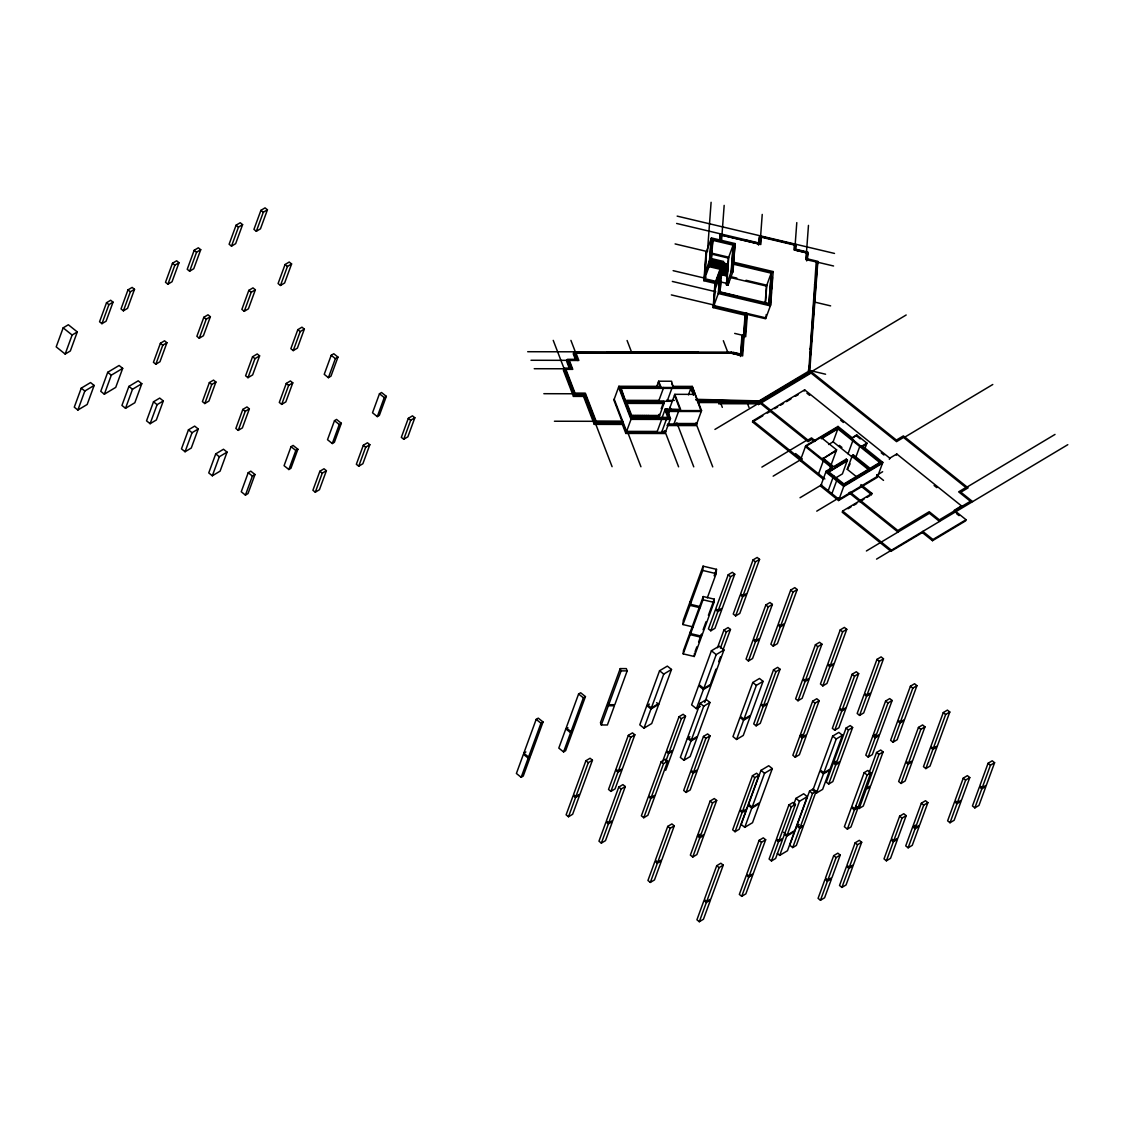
<?xml version="1.0" encoding="UTF-8"?>
<svg xmlns="http://www.w3.org/2000/svg" width="1124" height="1124" viewBox="0 0 1124 1124"><rect width="100%" height="100%" fill="white"/><g stroke="black" fill="none" stroke-linecap="round" stroke-linejoin="round"><path stroke-width="1.5" d="M713.15 307.611L714.948 283.36L703.905 280.733L705.956 252.928L711.422 237.951L735.082 243.571L733.705 262.215L773.157 271.572L770.685 304.983L765.641 318.78L713.557 306.43L715.356 282.18L720.4 268.383L718.615 292.633L713.15 307.611L745.071 315.184L742.065 355.339L731.457 352.824M706.364 251.748L704.327 279.567L715.37 282.18L714.948 283.36M704.846 275.984L704.65 278.682L715.693 281.309L715.581 282.869M705.099 272.654L706.701 250.877M711.099 202.292L707.46 251.607L675.102 243.922M703.905 280.733L709.356 265.756L711.422 237.951M682.971 624.551L683.294 620.237L690.319 601.031L689.995 605.344L682.971 624.551L693.03 626.939M711.829 250.624L711.056 260.979L711.38 260.094M712.082 247.182L712.911 239.398L733.424 244.273L731.457 270.996L726.399 284.808L727.973 285.173L733.031 271.376L733.621 263.297L771.5 272.275L768.872 304.407L771.176 273.16L733.312 264.168L733.621 263.297M712.911 239.398L711.014 265.053L727.467 268.734M683.209 653.873L683.448 650.627L690.473 631.435L690.234 634.667L683.209 653.873L694.253 656.486L701.292 637.28L701.531 634.048L698.594 642.057M712.321 266.051L712.546 258.843L723.589 261.456L722.606 274.72M700.449 606.679L690.389 604.291L690.698 599.977L703.076 566.159L716.494 569.334L716.171 573.647L707.333 597.813M716.438 265.854L710.677 264.21M716.55 264.393L710.775 262.749M716.648 262.946L710.888 261.302M716.761 261.485L711 259.841M715.103 289.444L713.909 305.559L765.978 317.909L766.231 314.565M716.733 267.4L717.196 261.035L718.77 261.414L718.419 266.191L727.874 268.566M717.182 266.627L717.576 261.4L718.362 261.597L717.716 267.638M717.323 267.54L717.744 261.723M690.628 633.599L690.867 630.367L703.245 596.549L714.288 599.162L714.049 602.394L701.671 636.226L690.628 633.599L703.006 599.78L703.245 596.549M719.655 239.272L720.329 234.775L758.995 243.95L759.515 236.771L795.666 245.341L795.314 250.09L807.622 253.012L807.116 259.742M719.964 239.763L720.329 234.775M720.161 240.508L720.653 233.89M719.023 263.508L727.678 265.826M719.135 262.047L727.79 264.379M721.524 241.098L724.165 205.383M720.807 281.112L719.95 292.802L721.987 268.748L721.06 277.769L721.383 276.897M722.367 268.706L721.664 269.634M694.253 656.486L694.491 653.255M690.389 604.291L702.767 570.458L703.076 566.159M726.399 284.808L728.38 258.07L733.424 244.273M727.973 285.173L728.212 281.941M728.577 280.817L728.324 284.302L726.75 283.922L728.717 257.199L711.366 253.083M733.185 265.784L732.707 272.261L731.134 271.882L733.101 245.144L712.588 240.283M733.382 263.086L735.082 243.571M747.404 313.498L745.69 336.736L744.102 336.357L742.655 355.915L731.429 353.259L731.246 352.121L527.704 351.714M746.603 241.14L746.687 240.072M740.407 356.519L741.854 336.961L742.29 335.781L743.863 336.16L745.507 314.003L745.071 315.184M742.29 335.781L740.842 355.353L730.923 352.992L573.69 352.683L573.254 353.863L575.572 359.877M745.83 313.132L744.186 335.275L742.613 334.91L741.166 354.467L731.246 352.121M746.448 313.273L744.791 335.865L743.203 335.486L741.756 355.043L731.429 352.599M746.772 313.357L745.086 336.146L743.512 335.781M758.559 245.116L759.515 236.771M759.852 235.731L759.318 243.065L676.62 223.451M760.639 235.928L762.227 214.417M761.355 237.192L760.808 244.512L722.142 235.338M765.163 303.438L766.456 286.072L771.5 272.275M765.514 302.567L766.793 285.201L746.041 280.283M770.488 304.197L771.359 292.507M771.598 289.163L772.469 277.459M794.331 245.004L793.98 249.907L806.287 252.83L805.782 259.574L817.541 262.215L809.027 372.634L809.547 365.693M795.202 244.119L796.79 222.608M795.989 244.301L795.637 249.205L807.945 252.127L807.439 258.871M806.526 251.79L808.465 225.39M806.498 258.646L806.948 252.549L794.64 249.626L795.005 244.723L760.751 236.602L760.217 243.936L746.476 240.677M806.807 258.717L807.271 252.408L794.963 249.486L795.328 244.582L760.456 236.321L759.908 243.641L746.505 240.466M806.695 260.923L807.622 253.012M816.207 262.047L808.746 371.201L759.093 400.903L696.135 399.329M810.404 349.227L815.167 284.765M810.713 349.297L815.476 284.85M809.8 362.237L810.699 350.098M810.952 346.628L811.725 336.216M812.104 331.018L812.877 320.621M813.256 315.408L814.029 305.011M814.282 301.541L815.181 289.402M815.434 285.932L816.207 275.535M816.586 270.322L817.541 262.215M972.639 501.627L960.865 492.186L968.115 487.858L903.373 435.901L896.39 440.074L809.786 370.583L817.851 261.33L805.866 258.492M718.91 264.955L727.593 267.02M727.27 271.376L721.467 270.28M63.169 327.843L56.2 346.866L65.164 354.06L70.334 350.969L77.289 331.931L68.339 324.752L63.169 327.843L72.119 335.036L77.289 331.931M65.164 354.06L72.119 335.036M106.527 302.721L99.558 321.759L101.947 323.67L106.092 321.197L113.046 302.159L110.658 300.248L106.527 302.721L108.916 304.646L113.046 302.159M101.947 323.67L108.916 304.646M81.251 388.145L74.282 407.169L77.865 410.049L87.18 404.471L94.135 385.448L90.552 382.567L81.251 388.145L84.834 391.012L94.135 385.448M77.865 410.049L84.834 391.012M127.981 289.88L121.027 308.917L123.415 310.828L127.546 308.355L134.515 289.318L132.126 287.407L127.981 289.88L130.37 291.804L134.515 289.318M123.415 310.828L130.37 291.804M107.721 372.297L100.767 391.321L104.349 394.201L115.73 387.387L122.685 368.363L119.102 365.483L107.721 372.297L111.304 375.177L122.685 368.363M104.349 394.201L111.304 375.177M172.464 263.269L165.509 282.293L167.898 284.217L172.028 281.745L178.997 262.707L176.609 260.796L172.464 263.269L174.852 265.18L178.997 262.707M128.909 386.403L121.94 405.427L125.523 408.307L134.838 402.729L141.793 383.706L138.21 380.825L128.909 386.403L132.492 389.269L141.793 383.706M167.898 284.217L174.852 265.18M125.523 408.307L132.492 389.269M194.185 250.273L187.23 269.296L189.619 271.221L193.75 268.734L200.718 249.711L198.33 247.8L194.185 250.273L196.574 252.183L200.718 249.711M160.395 343.284L153.44 362.307L155.829 364.218L159.959 361.745L166.928 342.722L164.54 340.797L160.395 343.284L162.783 345.194L166.928 342.722M189.619 271.221L196.574 252.183M155.829 364.218L162.783 345.194M153.51 401.788L146.541 420.826L150.124 423.692L156.334 419.983L163.303 400.959L159.72 398.079L153.51 401.788L157.093 404.668L163.303 400.959M150.124 423.692L157.093 404.668M236.082 225.207L229.113 244.231L231.502 246.156L235.647 243.669L242.601 224.645L240.213 222.735L236.082 225.207L238.471 227.118L242.601 224.645M203.837 317.277L196.883 336.315L199.271 338.226L203.402 335.753L210.371 316.729L207.982 314.804L203.837 317.277L206.226 319.202L210.371 316.729M231.502 246.156L238.471 227.118M199.271 338.226L206.226 319.202M260.909 210.357L253.94 229.38L256.328 231.291L260.473 228.818L267.428 209.795L265.039 207.87L260.909 210.357L263.297 212.267L267.428 209.795M256.328 231.291L263.297 212.267M188.453 429.832L181.484 448.855L185.067 451.736L191.277 448.026L198.245 428.989L194.663 426.122L188.453 429.832L192.035 432.712L198.245 428.989M209.373 382.582L202.418 401.605L204.807 403.53L208.938 401.043L215.906 382.019L213.518 380.109L209.373 382.582L211.762 384.492L215.906 382.019M185.067 451.736L192.035 432.712M204.807 403.53L211.762 384.492M248.84 290.357L241.871 309.395L244.259 311.306L248.404 308.833L255.359 289.809L252.97 287.885L248.84 290.357L251.228 292.282L255.359 289.809M244.259 311.306L251.228 292.282M215.724 453.885L208.755 472.909L212.338 475.789L220.093 471.153L227.062 452.115L223.479 449.249L215.724 453.885L219.306 456.766L227.062 452.115M285.06 264.519L278.092 283.543L280.494 285.454L284.625 282.981L291.594 263.957L289.205 262.033L285.06 264.519L287.449 266.43L291.594 263.957M252.563 356.744L245.594 375.767L247.983 377.692L252.647 374.896L259.602 355.872L257.213 353.962L252.563 356.744L254.951 358.654L259.602 355.872M280.494 285.454L287.449 266.43M247.983 377.692L254.951 358.654M212.338 475.789L219.306 456.766M242.826 409.417L235.857 428.455L238.246 430.366L242.391 427.893L249.345 408.869L246.957 406.944L242.826 409.417L245.215 411.342L249.345 408.869M238.246 430.366L245.215 411.342M297.818 329.669L290.849 348.693L293.238 350.604L297.382 348.131L304.337 329.107L301.949 327.182L297.818 329.669L300.206 331.58L304.337 329.107M248.207 472.726L241.253 491.75L245.425 495.108L248.011 493.562L254.979 474.525L250.807 471.167L248.207 472.726L252.394 476.07L254.979 474.525M293.238 350.604L300.206 331.58M245.425 495.108L252.394 476.07M286.269 383.424L279.3 402.448L281.688 404.373L285.833 401.9L292.788 382.863L290.399 380.952L286.269 383.424L288.657 385.349L292.788 382.863M281.688 404.373L288.657 385.349M291.046 446.664L284.077 465.687L288.854 469.523L290.919 468.287L297.888 449.263L293.111 445.427L291.046 446.664L295.823 450.499L297.888 449.263M288.854 469.523L295.823 450.499M331.201 355.296L324.232 374.32L328.405 377.678L330.99 376.118L337.959 357.095L333.786 353.751L331.201 355.296L335.373 358.64L337.959 357.095M328.405 377.678L335.373 358.64M334.488 420.671L327.52 439.695L332.297 443.53L334.376 442.294L341.331 423.27L336.554 419.435L334.488 420.671L339.265 424.507L341.331 423.27M319.876 471.251L312.908 490.275L315.296 492.2L319.427 489.713L326.396 470.689L324.007 468.778L319.876 471.251L322.265 473.162L326.396 470.689M332.297 443.53L339.265 424.507M315.296 492.2L322.265 473.162M379.476 393.751L372.522 412.775L377.299 416.611L379.364 415.374L386.333 396.351L381.542 392.515L379.476 393.751L384.253 397.587L386.333 396.351M363.319 445.259L356.35 464.282L358.739 466.207L362.883 463.72L369.838 444.697L367.45 442.786L363.319 445.259L365.707 447.169L369.838 444.697M358.739 466.207L365.707 447.169M377.299 416.611L384.253 397.587M408.307 418.339L401.338 437.362L403.741 439.273L407.872 436.8L414.84 417.777L412.452 415.852L408.307 418.339L410.696 420.25L414.84 417.777M403.741 439.273L410.696 420.25M573.69 352.683L576.584 360.214L567.1 360.2L570.514 369.094L563.841 369.079L563.405 370.26L573.451 396.393L583.539 396.407L594.287 424.366L622.373 424.422L625.829 433.428L665.001 433.513L670.48 418.549L667.403 410.555L701.559 410.611L696.093 425.589L667.052 425.532M567.1 360.2L566.665 361.366L569.517 368.784M573.451 396.393L573.872 395.212L563.841 369.079M583.539 396.407L583.974 395.227L573.872 395.212M594.287 424.366L594.708 423.186L583.974 395.227M658.355 382.09L660.336 387.232L660.659 386.347L618.917 386.277L613.873 400.088L626.265 432.29L625.829 433.428M620.546 388.3L690.824 388.412L693.452 395.227L693.775 394.355L691.148 387.527L620.87 387.429L625.928 402.252L621.151 389.859M622.373 424.422L622.794 423.242L594.708 423.186M618.917 386.277L631.323 418.493L626.265 432.29L665.436 432.333M656.585 386.937L658.678 381.205L671.576 381.233L673.234 387.246L671.759 383.396M523.798 753.206L536.176 719.388L538.256 718.138L543.033 721.973L530.654 755.806L528.575 757.042L523.798 753.206L525.877 751.97M704.748 273.525L709.806 259.728M521.171 777.302L528.196 758.096L530.261 756.859L523.236 776.066L521.171 777.302L516.394 773.467L523.419 754.26L528.196 758.096M528.575 757.042L540.967 723.21L543.033 721.973M658.622 401.296L663.68 387.485M709.553 263.058L704.509 276.869L706.083 277.235M710.818 264.323L711.141 263.438M661.207 408.771L662.977 403.923M626.251 401.366L663.891 401.437L664.003 403.46L626.363 403.39L632.081 418.226M631.899 416.33L659.282 416.372L664.326 402.575L663.891 401.437M672.18 387.499L667.122 401.31L666.687 400.158M661.994 417.917L665.268 408.953L680.624 409.445L674.807 394.327L693.775 394.355M656.922 432.333L661.98 418.535M666.785 408.967L664.944 409.839L667.656 416.878M655.123 387.218L618.593 387.162L631 419.364L670.157 419.435L667.403 410.555M669.749 408.124L674.807 394.327M715.243 283.74L720.287 269.943M661.629 432.347L666.687 418.535M668.106 414.672L669.609 410.569M715.061 286.086L720.119 272.289M721.186 271.938L722.69 267.821L721.116 273.02M714.752 290.315L719.796 276.518M673.81 424.38L678.868 410.583M567.901 727.649L565.822 728.886L558.797 748.092L563.574 751.928L565.639 750.691L572.678 731.485L570.599 732.722L563.574 751.928M578.593 694L566.215 727.832L570.992 731.668L573.057 730.431L585.435 696.599L580.658 692.763L578.593 694L583.37 697.835L585.435 696.599M688.464 394.875L691.148 387.527M673.557 386.361L692.229 386.389L701.236 411.496L667.08 411.44M570.992 731.668L583.37 697.835M585.913 760.737L573.535 794.57L575.924 796.48L580.068 794.008L592.446 760.175L590.058 758.264L585.913 760.737L588.302 762.662L592.446 760.175M620.237 668.597L607.859 702.43L608.73 704.706L614.8 704.72L627.178 670.888L626.307 668.611L620.237 668.597L621.108 670.888L608.73 704.706M809.463 371.454L810.657 372.423L810.221 373.589L758.503 404.542L757.576 403.797L718.854 403.713L718.84 401.394L698.046 401.352M601.312 724.966L608.351 705.76L607.466 703.484L600.441 722.69L601.312 724.966L607.396 724.98L614.421 705.774L608.351 705.76M718.854 403.713L718.84 401.394M568.505 816.741L575.544 797.548L579.675 795.061L572.65 814.268L568.505 816.741L566.117 814.83L573.156 795.623L575.544 797.548M575.924 796.48L588.302 762.662M772.834 272.458L773.157 271.572M795.23 246.521L795.666 245.341M628.33 735.363L615.952 769.195L618.341 771.106L622.471 768.633L634.849 734.801L632.461 732.89L628.33 735.363L630.719 737.288L634.849 734.801M610.922 791.366L617.947 772.16L622.092 769.687L615.053 788.893L610.922 791.366L608.534 789.455L615.559 770.249L617.947 772.16M618.341 771.106L630.719 737.288M649.391 704.088L646.806 705.633L639.781 724.839L643.954 728.183L651.709 723.547L658.748 704.341L656.655 702.669M659.563 670.747L647.185 704.579L651.372 707.923L659.128 703.287L671.506 669.454L667.333 666.111L659.563 670.747L663.75 674.105L671.506 669.454M757.576 403.797L758.012 402.617L758.939 403.361L810.657 372.423M758.503 404.542L758.939 403.361M618.762 787.095L606.384 820.927L608.772 822.852L612.917 820.365L625.295 786.547L622.907 784.622L618.762 787.095L621.151 789.02L625.295 786.547M752.939 420.812L801.454 459.73L801.019 460.91L752.518 421.978L752.939 420.812L804.658 389.859L889.786 458.171L896.769 453.984L961.512 505.941L955.288 510.591M601.354 843.112L608.393 823.906L612.524 821.433L605.499 840.626L601.354 843.112L598.966 841.188L606.005 821.981L608.393 823.906M608.772 822.852L621.151 789.02M643.954 728.183L650.979 708.991L658.748 704.341M651.372 707.923L663.75 674.105M714.133 575.783L716.494 569.334M695.082 651.653L696.838 646.848M703.09 629.777L706.041 621.712M708.401 615.278L714.288 599.162M728.212 574.771L715.833 608.604L718.222 610.529L722.367 608.042L734.745 574.223L732.356 572.299L728.212 574.771L730.6 576.696L734.745 574.223M661.179 761.721L648.801 795.553L651.189 797.464L655.32 794.991L667.698 761.173L665.31 759.248L661.179 761.721L663.567 763.646L667.698 761.173M662.12 762.845L666.223 751.647L668.611 753.558L672.756 751.085L665.731 770.291M678.994 716.761L666.616 750.593L669.005 752.504L673.136 750.031L685.514 716.199L683.125 714.288L678.994 716.761L681.383 718.672L685.514 716.199M710.804 630.789L717.843 611.582L721.973 609.11L714.948 628.302L710.804 630.789L708.415 628.864L715.454 609.658L717.843 611.582M718.222 610.529L730.6 576.696M643.771 817.738L650.796 798.532L654.941 796.059L647.902 815.251L643.771 817.738L641.383 815.813L648.408 796.607L650.796 798.532M651.189 797.464L663.567 763.646M665.689 761.566L668.611 753.558M669.005 752.504L681.383 718.672M804.222 391.04L804.658 389.859M711.408 650.768L699.03 684.6L703.807 688.436L711.576 683.785L723.954 649.967L719.177 646.131L711.408 650.768L716.199 654.604L723.954 649.967M717.463 647.761L723.954 630.044L728.085 627.557L730.474 629.482L722.816 650.417M703.427 689.49L698.65 685.654L691.625 704.86L696.402 708.696L703.427 689.49L711.183 684.853L704.748 702.444M703.807 688.436L716.199 654.604M689.869 736.712L687.382 738.201L680.357 757.407L683.94 760.274L690.15 756.564L697.175 737.358L690.965 741.081L683.94 760.274M700.154 703.315L687.776 737.147L691.358 740.014L697.568 736.304L709.947 702.472L706.364 699.606L700.154 703.315L703.736 706.195L709.947 702.472M720.442 648.07L726.343 631.955L730.474 629.482M753.038 559.921L740.66 593.753L743.048 595.664L747.193 593.191L759.571 559.359L757.183 557.448L753.038 559.921L755.426 561.845L759.571 559.359M710.677 683.575L715.96 669.159M718.686 661.699L720.456 656.866M735.63 615.924L742.669 596.732L746.8 594.245L739.775 613.451L735.63 615.924L733.241 614.013L740.266 594.807L742.669 596.732M743.048 595.664L755.426 561.845M691.358 740.014L703.736 706.195M864.82 448.827L866.913 443.109L856.755 434.96L852.104 437.742L838.012 426.432L805.739 445.736L800.26 460.714L823.105 479.049M667.74 826.407L655.362 860.225L657.751 862.15L661.896 859.677L674.274 825.845L671.885 823.934L667.74 826.407L670.129 828.318L674.274 825.845M703.484 736.417L691.105 770.235L693.494 772.16L697.625 769.687L710.003 735.855L707.614 733.93L703.484 736.417L705.872 738.327L710.003 735.855M650.332 882.41L657.371 863.204L661.502 860.731L654.477 879.937L650.332 882.41L647.944 880.485L654.969 861.293L657.371 863.204M657.751 862.15L670.129 828.318M686.076 792.42L693.101 773.214L697.245 770.741L690.206 789.947L686.076 792.42L683.687 790.495L690.712 771.303L693.101 773.214M693.494 772.16L705.872 738.327M821.672 437.882L821.349 438.767L837.844 428.89L880.247 462.919L880.57 462.034L838.167 428.005L821.672 437.882L836.607 449.867L831.549 463.664M765.837 604.979L753.459 638.797L755.848 640.722L759.993 638.235L772.371 604.417L769.982 602.492L765.837 604.979L768.226 606.89L772.371 604.417M748.444 660.982L755.469 641.776L759.599 639.303L752.574 658.509L748.444 660.982L746.055 659.057L753.08 639.851L755.469 641.776M755.848 640.722L768.226 606.89M836.607 449.867L822.571 458.943L836.284 450.738M818.539 473.878L823.597 460.067M824.299 460.334L824.623 459.449M837.689 427.317L838.012 426.432M828.613 444.5L833.123 441.816L838.167 428.005M805.739 445.736L832.617 467.303L826.154 471.181L820.661 486.158L838.588 500.531L877.324 477.349L882.804 462.371L862.263 445.891L861.939 446.776L866.59 443.98M822.894 458.058L833.643 466.685L846.26 459.14L847.454 460.095L828.051 472.403L847.145 460.981M829.371 470.029L830.875 465.926M831.915 465.294L830.552 466.797M752.771 682.507L740.379 716.325L743.962 719.205L750.691 715.187L763.07 681.355L759.487 678.475L752.771 682.507L756.354 685.373L763.07 681.355M700.14 834.261L697.386 835.919L690.361 855.111L692.749 857.036L696.88 854.563L703.905 835.357L699.774 837.83L692.749 857.036M710.157 801.033L697.765 834.851L700.154 836.776L704.298 834.303L716.676 800.471L714.288 798.546L710.157 801.033L712.546 802.943L716.676 800.471M700.154 836.776L712.546 802.943M790.664 590.114L778.286 623.946L780.674 625.857L784.819 623.384L797.197 589.566L794.809 587.641L790.664 590.114L793.052 592.039L797.197 589.566M736.557 739.466L743.582 720.259L750.298 716.241L743.273 735.447L736.557 739.466L732.974 736.585L739.999 717.393L743.582 720.259M743.962 719.205L756.354 685.373M828.205 490.682L833.249 476.885M834.289 476.267L833.966 477.138L836.439 479.119M773.256 646.131L780.295 626.925L784.426 624.438L777.401 643.645L773.256 646.131L770.867 644.207L777.906 625L780.295 626.925M780.674 625.857L793.052 592.039M831.901 493.661L836.959 479.85M848.044 453.787L853.102 439.99M845.936 460.025L846.26 459.14M847.454 460.095L842.41 473.892L835.076 478.29M852.947 437.924L856.755 434.96M773.523 669.82L761.145 703.652L763.533 705.563L767.664 703.09L780.056 669.258L777.668 667.347L773.523 669.82L775.911 671.731L780.056 669.258M857.556 477.574L847.271 469.326L852.315 455.515L853.355 454.897L870.074 468.315L880.57 462.034M850.067 463.861L847.271 469.326M853.355 454.897L851.992 456.4L868.712 469.818L869.035 468.933L852.315 455.515M756.115 725.823L763.14 706.617L767.285 704.144L760.26 723.35L756.115 725.823L753.726 723.912L760.751 704.706L763.14 706.617M763.533 705.563L775.911 671.731M838.588 500.531L844.068 485.554L882.804 462.371M855.631 457.791L860.085 445.596M871.774 493.605L842.649 511.041L842.213 512.221L890.953 551.336L922.354 532.551L922.776 531.371L932.934 539.52L966.036 519.724L954.262 510.282L961.512 505.941M716.719 865.705L704.341 899.537L706.729 901.448L710.86 898.975L723.238 865.143L720.849 863.232L716.719 865.705L719.107 867.616L723.238 865.143M752.462 775.715L740.084 809.547L742.472 811.458L746.603 808.985L758.981 775.153L756.592 773.242L752.462 775.715L754.85 777.625L758.981 775.153M699.311 921.708L706.336 902.502L710.48 900.029L703.455 919.235L699.311 921.708L696.922 919.797L703.947 900.591L706.336 902.502M706.729 901.448L719.107 867.616M735.054 831.718L742.079 812.511L746.21 810.039L739.185 829.245L735.054 831.718L732.665 829.807L739.69 810.601L742.079 812.511M742.472 811.458L754.85 777.625M760.976 770.376L748.598 804.208L752.181 807.074L759.936 802.438L772.314 768.605L768.732 765.739L760.976 770.376L764.559 773.256L772.314 768.605M744.762 827.348L751.787 808.142L759.543 803.491L752.518 822.698L744.762 827.348L741.18 824.468L748.205 805.262L751.787 808.142M752.181 807.074L764.559 773.256M815.42 644.755L803.042 678.587L805.43 680.498L809.561 678.025L821.939 644.192L819.551 642.282L815.42 644.755L817.808 646.665L821.939 644.192M871.423 494.616L871.718 493.225L860.914 484.57M871.353 494.785L871.718 493.225M798.012 700.758L805.037 681.551L809.182 679.079L802.143 698.285L798.012 700.758L795.623 698.847L802.648 679.641L805.037 681.551M805.43 680.498L817.808 646.665M889.351 459.337L889.786 458.171M896.334 455.164L896.769 453.984M759.121 840.331L746.743 874.163L749.132 876.074L753.277 873.601L765.655 839.769L763.266 837.858L759.121 840.331L761.51 842.241L765.655 839.769M802.634 734.45L799.881 736.094L792.856 755.3L795.244 757.225L799.375 754.738L806.4 735.546L802.269 738.018L795.244 757.225M812.638 701.207L800.26 735.04L802.648 736.965L806.793 734.478L819.171 700.659L816.783 698.735L812.638 701.207L815.026 703.132L819.171 700.659M741.728 896.334L748.753 877.127L752.883 874.655L745.858 893.861L741.728 896.334L739.339 894.423L746.364 875.217L748.753 877.127M749.132 876.074L761.51 842.241M840.246 629.904L827.854 663.722L830.257 665.647L834.387 663.174L846.765 629.342L844.377 627.417L840.246 629.904L842.635 631.814L846.765 629.342M802.648 736.965L815.026 703.132M822.838 685.907L829.863 666.701L833.994 664.228L826.969 683.434L822.838 685.907L820.45 683.982L827.475 664.79L829.863 666.701M830.257 665.647L842.635 631.814M788.893 804.953L776.515 838.785L778.904 840.696L783.035 838.223L795.413 804.391L793.024 802.48L788.893 804.953L791.282 806.863L795.413 804.391M771.486 860.956L778.511 841.75L782.655 839.277L775.616 858.483L771.486 860.956L769.097 859.045L776.122 839.839L778.511 841.75M778.904 840.696L791.282 806.863M793.558 804.854L795.918 798.419L803.674 793.769L807.257 796.649L794.879 830.481L787.123 835.118L783.54 832.238M779.705 855.378L786.73 836.172L794.485 831.535L787.46 850.742L779.705 855.378L777.316 853.467M787.123 835.118L799.501 801.286L807.257 796.649M890.953 551.336L891.388 550.156L842.649 511.041M852.147 674.231L839.769 708.064L842.157 709.975L846.288 707.502L858.68 673.669L856.291 671.759L852.147 674.231L854.535 676.142L858.68 673.669M799.192 824.538L796.776 825.985L789.751 845.192L792.729 847.58L796.354 845.417L803.379 826.21L799.768 828.374L792.729 847.58M809.547 791.099L797.169 824.918L800.148 827.32L803.772 825.156L816.15 791.324L813.158 788.936L809.547 791.099L812.526 793.488L816.15 791.324M832.645 736.108L820.267 769.94L823.85 772.806L830.06 769.097L842.438 735.265L838.855 732.398L832.645 736.108L836.242 738.988L842.438 735.265M834.739 730.235L841.764 711.028L845.908 708.556L838.883 727.762L834.739 730.235L832.35 728.324L839.375 709.118L841.764 711.028M842.157 709.975L854.535 676.142M800.148 827.32L812.526 793.488M816.446 793.066L823.471 773.86L829.681 770.151L822.642 789.357L816.446 793.066L812.863 790.2L819.888 770.994L823.471 773.86M823.85 772.806L836.242 738.988M836.087 761.285L833.32 762.943L826.295 782.149L828.683 784.06L832.828 781.587L839.853 762.381L835.708 764.854L828.683 784.06M846.091 728.057L833.713 761.875L836.101 763.8L840.232 761.327L852.624 727.495L850.222 725.584L846.091 728.057L848.48 729.968L852.624 727.495M836.101 763.8L848.48 729.968M876.973 659.381L864.595 693.199L866.983 695.124L871.114 692.651L883.492 658.819L881.104 656.894L876.973 659.381L879.361 661.291L883.492 658.819M859.565 715.384L866.59 696.178L870.735 693.705L863.71 712.911L859.565 715.384L857.176 713.459L864.201 694.267L866.59 696.178M866.983 695.124L879.361 661.291M922.354 532.551L932.499 540.7L932.934 539.52M875.582 734.309L872.828 735.953L865.803 755.159L868.192 757.07L872.322 754.597L879.361 735.391L875.217 737.878L868.192 757.07M885.6 701.067L873.222 734.899L875.61 736.81L879.741 734.337L892.119 700.505L889.73 698.594L885.6 701.067L887.988 702.992L892.119 700.505M875.61 736.81L887.988 702.992M833.699 855.645L825.48 878.083L827.868 879.994L832.013 877.521L840.218 855.083L837.83 853.172L833.699 855.645L836.087 857.57L840.218 855.083M864.173 772.638L851.795 806.456L854.788 808.859L858.399 806.695L870.777 772.862L867.798 770.46L864.173 772.638L867.166 775.026L870.777 772.862M820.464 900.254L827.419 881.23L831.563 878.757L824.595 897.781L820.464 900.254L818.075 898.343L825.03 879.319L827.419 881.23M827.868 879.994L836.087 857.57M847.37 829.119L854.395 809.912L858.019 807.749L850.98 826.955L847.37 829.119L844.377 826.716L851.402 807.51L854.395 809.912M854.788 808.859L867.166 775.026M868.894 773.438L876.551 752.504L880.696 750.017L883.085 751.942L870.693 785.76L866.562 788.247L878.94 754.415L883.085 751.942M859.143 808.507L866.168 789.301L870.313 786.828L863.288 806.034L859.143 808.507L856.024 806.147M966.036 519.724L965.6 520.89L932.499 540.7M910.412 686.216L898.034 720.048L900.422 721.959L904.567 719.486L916.945 685.654L914.557 683.743L910.412 686.216L912.814 688.127L916.945 685.654M855.153 842.803L846.948 865.241L849.337 867.152L853.481 864.679L861.686 842.241L859.298 840.331L855.153 842.803L857.542 844.714L861.686 842.241M893.018 742.219L900.043 723.013L904.174 720.54L897.149 739.747L893.018 742.219L890.63 740.309L897.654 721.102L900.043 723.013M900.422 721.959L912.814 688.127M841.918 887.412L848.887 868.388L853.018 865.916L846.063 884.939L841.918 887.412L839.53 885.501L846.498 866.478L848.887 868.388M849.337 867.152L857.542 844.714M918.449 727.425L906.07 761.257L908.459 763.182L912.59 760.695L924.968 726.877L922.579 724.952L918.449 727.425L920.837 729.35L924.968 726.877M901.041 783.442L908.066 764.236L912.21 761.763L905.171 780.955L901.041 783.442L898.652 781.517L905.677 762.311L908.066 764.236M908.459 763.182L920.837 729.35M899.636 816.193L891.43 838.63L893.819 840.541L897.95 838.068L906.169 815.631L903.78 813.72L899.636 816.193L902.024 818.103L906.169 815.631M886.4 860.801L893.369 841.778L897.5 839.305L890.545 858.329L886.4 860.801L884.012 858.891L890.981 839.853L893.369 841.778M893.819 840.541L902.024 818.103M943.275 712.574L930.883 746.406L933.271 748.317L937.416 745.844L949.794 712.026L947.406 710.101L943.275 712.574L945.663 714.499L949.794 712.026M925.867 768.577L932.892 749.385L937.023 746.898L929.998 766.104L925.867 768.577L923.478 766.666L930.503 747.46L932.892 749.385M933.271 748.317L945.663 714.499M915.456 825.213L912.702 826.857L905.733 845.894L908.122 847.805L912.266 845.332L919.221 826.309L915.091 828.781L908.122 847.805M921.357 803.196L913.152 825.634L915.54 827.545L919.671 825.072L927.89 802.634L925.502 800.724L921.357 803.196L923.745 805.107L927.89 802.634M915.54 827.545L923.745 805.107M963.254 778.131L955.035 800.555L957.423 802.48L961.568 800.007L969.773 777.569L967.385 775.644L963.254 778.131L965.642 780.042L969.773 777.569M950.019 822.74L956.974 803.716L961.118 801.229L954.15 820.267L950.019 822.74L947.63 820.829L954.585 801.791L956.974 803.716M957.423 802.48L965.642 780.042M988.08 763.266L979.861 785.704L982.25 787.629L986.394 785.142L994.6 762.718L992.211 760.793L988.08 763.266L990.469 765.191L994.6 762.718M974.845 807.889L981.8 788.851L985.945 786.379L978.976 805.416L974.845 807.889L972.457 805.964L979.411 786.941L981.8 788.851M982.25 787.629L990.469 765.191M711.323 264.828L712.068 265.306M799.923 377.158L759.164 401.535L696.163 399.793M800.162 377.341L759.192 401.858L696.163 400.018M759.262 402.49L810.98 371.538M714.92 429.424L759.557 402.729M811.275 371.777L906.183 314.987M752.518 421.978L762.859 415.796M767.285 413.14L770.249 411.37M774.675 408.729L777.639 406.958M780.59 405.188L783.54 403.418M786.505 401.647L790.931 398.992M795.356 396.351L798.321 394.58M761.875 467.106L806.498 440.397M836.214 428.188L805.416 446.621L832.294 468.188L825.831 472.052L843.745 486.439L882.481 463.257M773.157 476.154L801.609 459.14M852.779 440.875L853.804 440.257M859.762 446.481L860.801 445.863M862.263 445.891L866.913 443.109M834.725 466.727L844.546 460.854M800.035 497.735L821.756 484.725M904.862 437.096L992.787 384.492M869.035 468.933L843.899 483.98L828.374 471.518M845.065 483.98L868.712 469.818M871.255 468.301L880.247 462.919M816.755 511.153L839.221 497.707M876.664 475.312L882.649 471.729M877.746 476.183L839.01 499.351L821.096 484.978M848.03 508.736L850.952 506.994M853.861 505.252L856.769 503.51M859.677 501.768L864.047 499.154M866.955 497.412L869.864 495.67M967.104 487.043L1055.014 434.426M866.393 550.985L929.379 513.289L939.538 521.438M876.551 559.12L1067.8 444.683M696.402 708.696L700.28 706.378M712.068 265.138L712.742 265.039M607.508 352.332L698.285 352.5M607.592 352.557L698.383 352.739M731.429 353.259L575.966 352.95L578.86 360.481L569.376 360.453L572.79 369.36L565.892 369.346L575.052 393.189L585.379 393.217L596.113 421.163L622.682 421.219M576.907 359.329L567.423 359.315L570.837 368.208L563.925 368.194M577.076 359.792L568.196 359.778L571.624 368.672L564.712 368.658L574.406 393.878L584.733 393.892L595.467 421.851L622.949 421.907M577.174 360.017L568.589 360.003L572.018 368.897L565.105 368.883L574.617 393.653L584.944 393.667L595.678 421.626L622.865 421.683M531.006 360.27L567.817 360.34M534.237 368.714L564.15 368.77M543.847 393.695L573.746 393.765M626.349 400.341L658.594 400.397M667.473 400.411L674.372 400.425M696.641 400.467L719.163 400.523L719.613 401.661L758.335 401.732L808.058 441.648L811.683 439.47L814.282 441.577M626.096 401.24L672.307 401.31M697.625 402.533L718.419 402.575M719.29 402.547L758.012 402.617M664.326 402.575L626.686 402.518L632.391 417.341L668.527 417.397L665.268 408.953M630.522 415.416L659.619 415.473L659.17 414.334M631.323 418.493L670.48 418.549M554.427 421.233L594.652 421.303M595.032 422.301L623.118 422.357M674.147 423.495L696.838 423.537M667.487 424.352L696.515 424.408L667.642 424.366M657.245 431.433L626.588 431.377L614.21 399.175M661.952 431.447L665.745 431.447M621.108 670.888L627.178 670.888M713.937 266.29L718.742 266.992M677.154 216.117L834.5 253.434M817.794 262.257L833.572 265.995M716.171 240.03L711.099 238.836L709.033 266.641L720.077 269.254L718.292 293.505L770.361 305.868M711.014 253.954L728.38 258.07M710.846 260.08L717.154 261.583M717.548 261.667L718.334 261.864M718.728 261.948L728.197 264.196M814.535 284.625L816.108 284.99M710.733 261.541L717.056 263.03M718.629 263.409L728.099 265.657M710.635 262.988L716.943 264.491M718.517 264.871L727.987 267.105M710.523 264.449L716.831 265.938M713.459 266.346L716.353 267.034M712.363 266.332L715.693 267.119M709.356 265.756L727.776 270.027M731.457 270.996L733.031 271.376M721.566 268.819L727.354 270.196M721.355 269.985L727.664 271.474M719.964 270.828L721.552 271.193M721.243 271.432L727.565 272.935M721.355 271.741L727.144 273.104M721.144 272.893L727.453 274.382M721.257 273.188L727.031 274.565M721.032 274.34L727.34 275.844M730.502 276.588L736.81 278.092M721.144 274.649L726.933 276.012M730.221 277.488L766.456 286.072M814.844 302.131L830.622 305.883M673.136 270.659L705.479 278.33M719.908 281.759L726.666 283.36M720.273 291.931L769.195 303.536M719.781 292.142L737.47 296.343M672.335 281.436L715.735 291.734M718.615 292.633L770.685 304.983M671.337 294.91L714.738 305.208M809.772 349.072L811.345 349.452M734.689 333.406L742.585 335.275M733.298 352.332L741.18 354.2M809.786 370.47L825.578 374.222M808.212 370.203L809.786 370.583M702.767 570.458L716.171 573.647M703.006 599.78L714.049 602.394M689.995 605.344L700.055 607.733M690.234 634.667L701.292 637.28M809.94 372.156L896.545 441.648L903.527 437.475L965.881 487.521L958.646 491.848L970.405 501.29L939.383 519.85L929.225 511.715L897.837 530.5L849.997 492.101M934.1 485.47L936.798 487.633M806.934 393.203L809.645 395.367M840.71 420.306L843.421 422.483M881.244 452.832L883.942 455.009M956.454 513.556L959.067 515.649M856.432 435.845L860.239 438.894M840.246 429.368L847.932 435.536M860.745 461.978L867.18 467.134M876.776 474.974L883.534 480.398M839.361 445.371L841.932 447.436M833.123 441.816L852.709 457.524M815.392 441.001L811.514 437.896L807.903 440.06L760.288 401.858M860.478 485.737L871.339 494.462M838.855 481.058L842.396 483.91M826.154 471.181L844.068 485.554M848.957 492.719L897.992 532.073M795.553 453.562L802.241 458.929M800.681 459.547L824.876 478.95M872.828 735.953L875.217 737.878M723.954 630.044L726.343 631.955M876.551 752.504L878.94 754.415M799.881 736.094L802.269 738.018M833.32 762.943L835.708 764.854M912.702 826.857L915.091 828.781M795.918 798.419L799.501 801.286M646.806 705.633L650.979 708.991M687.382 738.201L690.965 741.081M796.776 825.985L799.768 828.374M784.341 834.261L786.73 836.172M565.822 728.886L570.599 732.722M697.386 835.919L699.774 837.83M536.176 719.388L540.967 723.21M723.336 340.698L727.72 352.107M720.133 401.661L722.325 407.366M698.116 352.051L698.552 353.189M692.229 386.389L701.559 410.611M695.854 422.961L712.742 466.896M674.484 395.198L680.301 410.316M676.887 422.919L693.761 466.853M670.101 407.239L671.253 410.26M658.678 381.205L660.659 386.347M668.836 410.302L669.286 411.44M665.928 418.283L666.363 419.421M658.833 415.234L659.282 416.372M664.776 430.885L678.587 466.825M627.094 340.502L631.477 351.91M648.225 415.459L649.279 418.198M644.122 415.444L645.176 418.184M637.982 415.43L639.036 418.17M633.88 415.43L634.934 418.17M631.828 415.43L632.882 418.156M607.339 351.868L607.775 353.006M627.347 431.377L640.933 466.755M574.013 351.798L577.343 360.481M612.088 466.685L584.297 394.355L573.971 394.327L553.233 340.361M746.786 401.718L748.977 407.422M646.174 415.459L647.227 418.184M642.085 415.444L643.125 418.184M640.034 415.444L641.087 418.184M635.931 415.43L636.985 418.17M570.922 340.389L575.305 351.798"/></g></svg>
